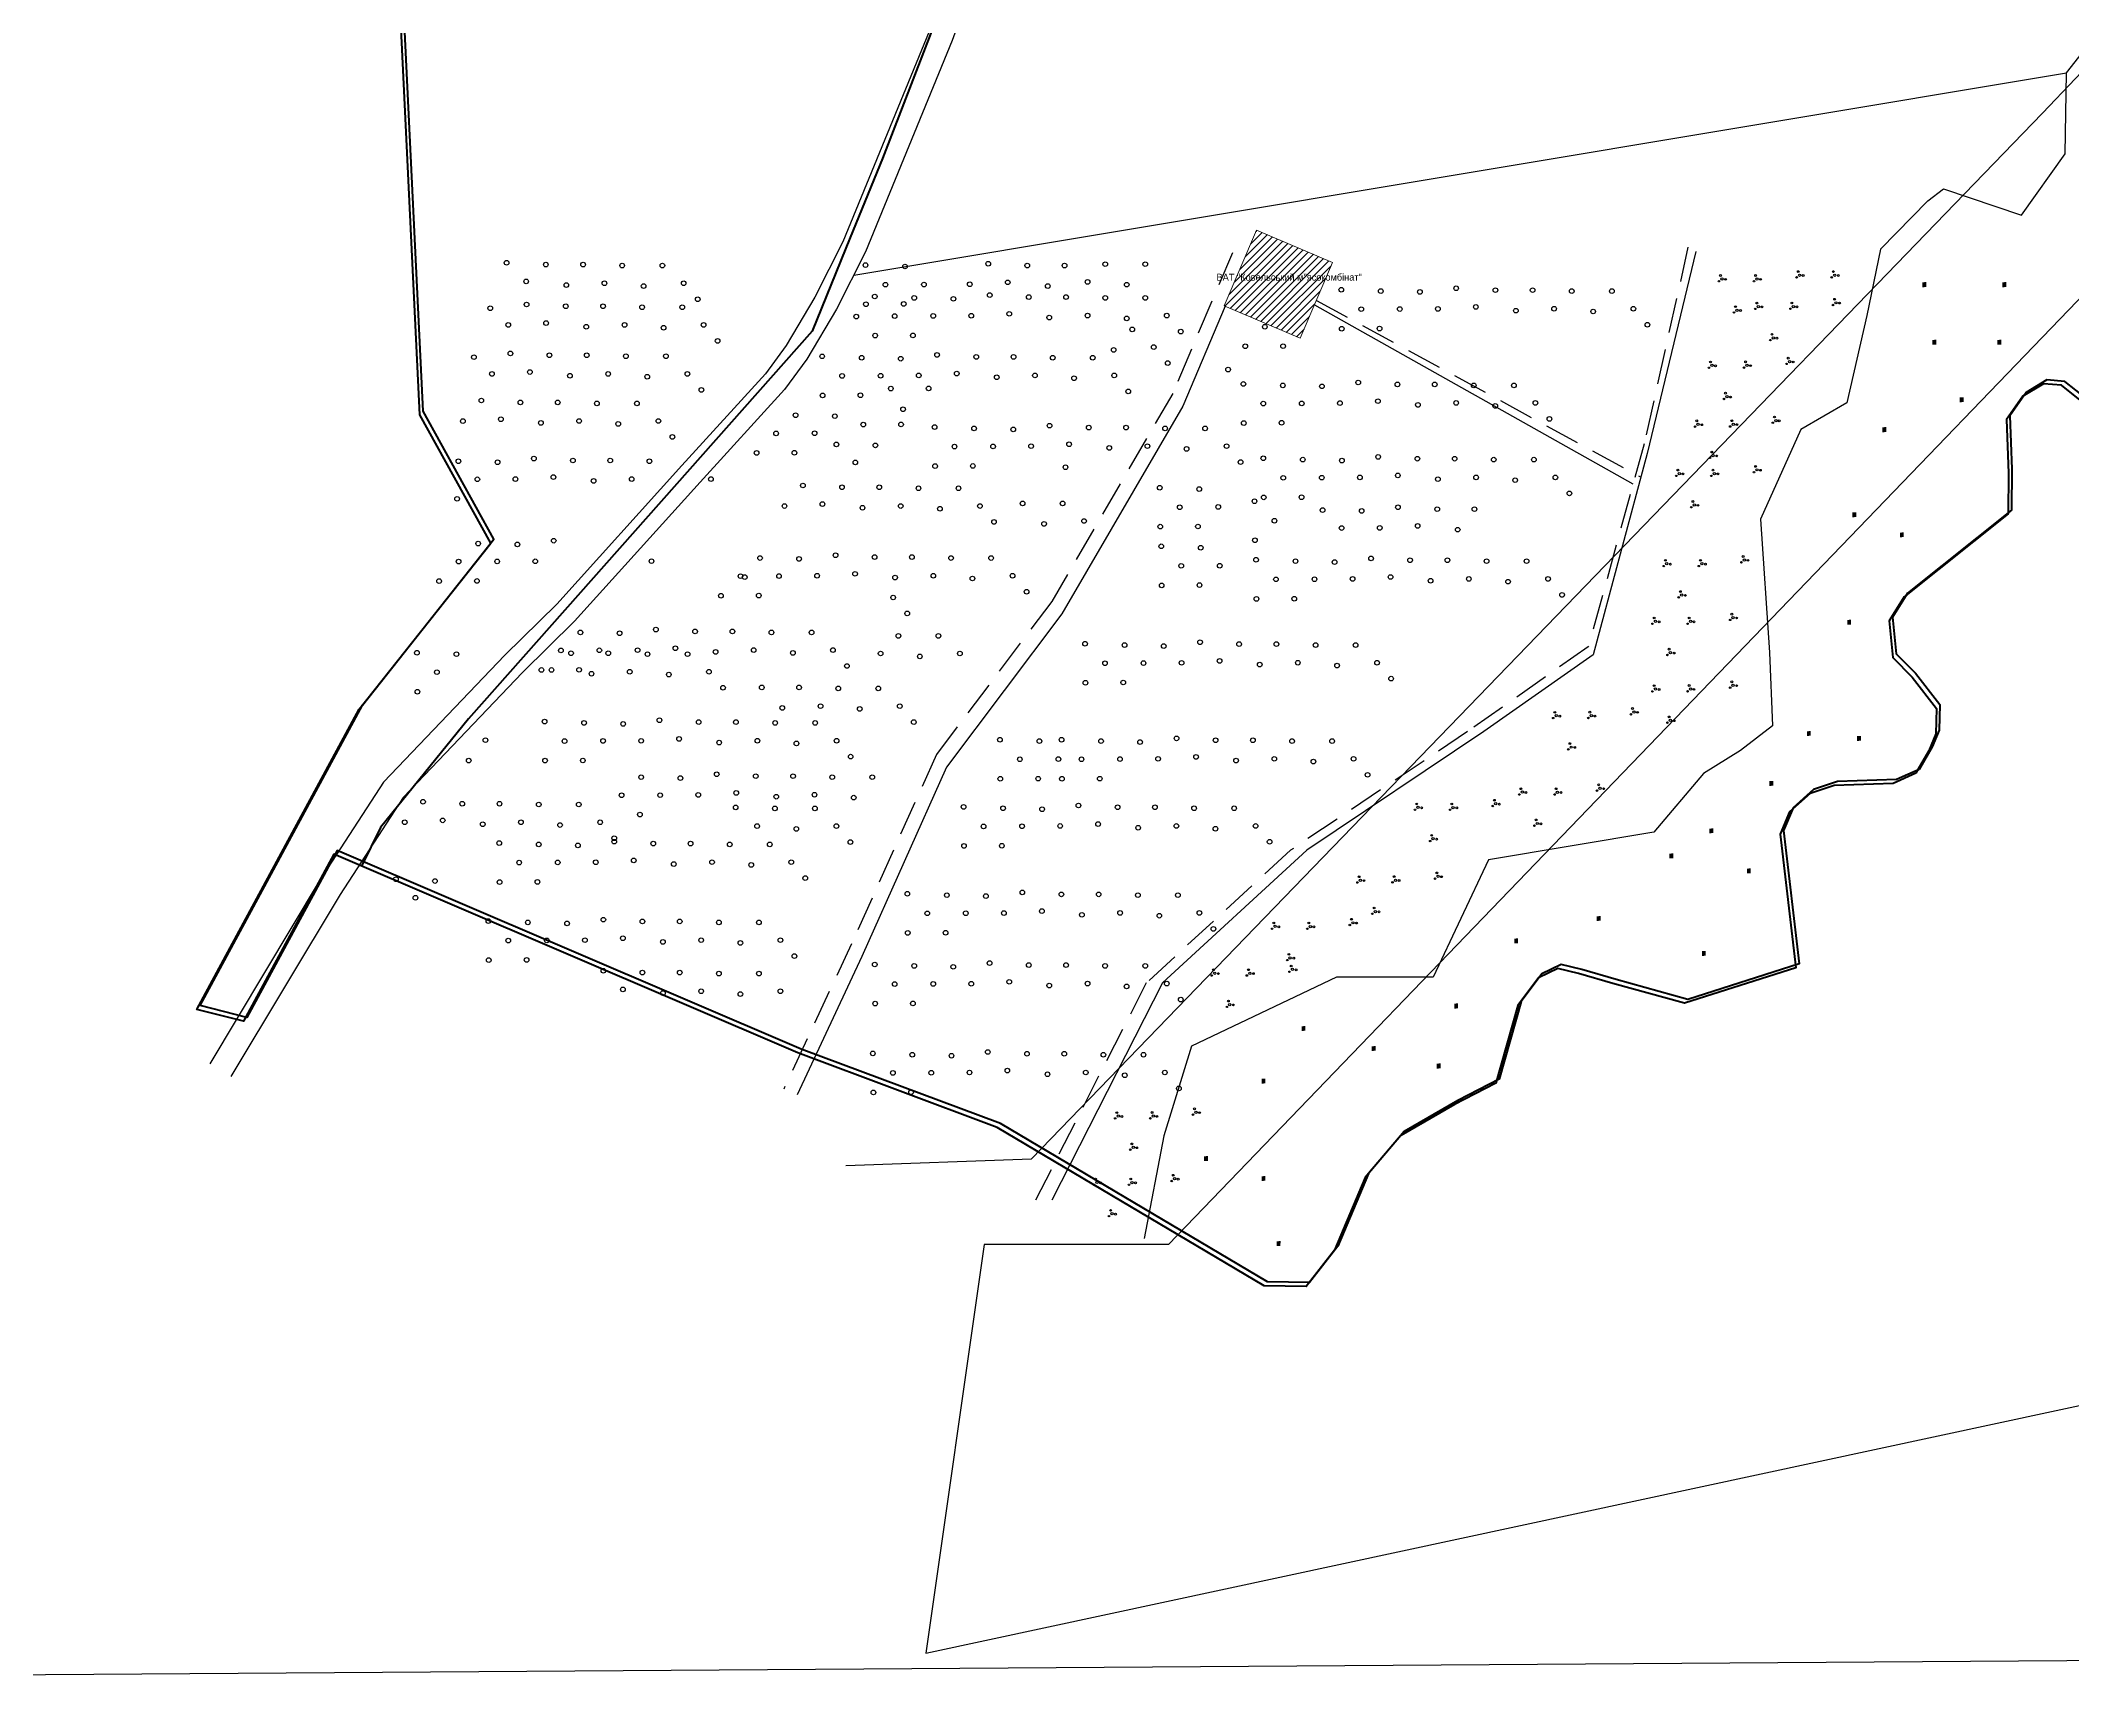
# Model space of a CAD drawing. Header units: millimetres. Extents: x 1378883 to 1389513, y 5662980 to 5673292.
# Drawn here: x 1381122 to 1382598, y 5663192 to 5664395 of the extents above; entities that cross this region are included whole.
import ezdxf
from ezdxf.enums import TextEntityAlignment as Align

# ---------------------------------------------------------------- set-up
doc = ezdxf.new("R2010")
doc.units = ezdxf.units.MM
doc.linetypes.add('DASHEDX2', pattern=[38.1, 25.4, -12.7])
doc.layers.add('_5Інше', color=252, linetype='Continuous', lineweight=25)
for name, color, linetype in [('Dobavka', 7, 'Continuous'), ('вулиці', 7, 'Continuous'), ('ВулНазва', 7, 'Continuous'), ('КартаСкан', 252, 'Continuous'), ('межа по генплану', 7, 'Continuous'), ('район', 6, 'Continuous')]:
    doc.layers.add(name, color=color, linetype=linetype)
picture_1 = doc.add_image_def('image1.tif', size_in_pixel=(29607, 29619))

# ---------------------------------------------------------------- blocks, each defined once
blk = doc.blocks.new('ТуріяПрибер')
at = {"layer": '_5Інше', "color": 160}
blk.add_lwpolyline([(46521.7, 24943), (46280, 23824), (46416, 23721), (46280, 23610), (46054, 23227), (46054, 22690), (45913, 22686), (45934, 22263), (45731, 22062), (44994, 21297), (44860, 21297), (44817.7, 21000), (45939.6, 21240.8), (46423, 23394)], dxfattribs=at)
blk = doc.blocks.new('ТуріяВодоох')
at = {"layer": '_5Інше', "color": 140}
blk.add_lwpolyline([(44778, 21356), (44913, 21361), (45648, 22121), (45744, 22222), (45830, 22654), (46055, 22874), (46058, 23098), (46020, 23098), (46080, 23883), (46004, 23899), (46170, 24618), (46310, 24573), (46331, 24654), (46450, 24620)], dxfattribs=at)
blk = doc.blocks.new('A$C4DFC34D4')
at = {"layer": 'Dobavka', "color": 7}
for centre, radius in [((0.5, 0.5), 0.539), ((1.7, 4.7), 0.647), ((2.7, 2.2), 0.842), ((5.3, 1.9), 0.647)]:
    blk.add_circle(centre, radius, dxfattribs=at)

msp = doc.modelspace()

# ---------------------------------------------------------------- hatches: boundary and pattern name
at = {"layer": 'вулиці', "lineweight": -2}
h = msp.add_hatch(dxfattribs=at)
h.set_pattern_fill('ANSI31', color=12, scale=30, style=0)
h.set_pattern_definition([(45, (2.4066, 2.8008), (-2.6516504294, 2.6516504294), [])])
h.paths.add_polyline_path([(1382005.5, 5664257.5), (1381982, 5664202.3), (1382037.2, 5664178.8), (1382060.7, 5664234)])
h.paths.add_polyline_path([(1381955, 5664219.7), (1382103.4, 5664219.7), (1382103.4, 5664227.2), (1381955, 5664227.2)], flags=9)

# ---------------------------------------------------------------- linework, layer by layer
at = {"layer": 'Dobavka', "color": 7}
for points in [[(1382459.2, 5664243.5), (1382493.6, 5664278.8), (1382504.9, 5664287.4), (1382561.5, 5664268.3), (1382593.3, 5664312.8), (1382594.4, 5664371.7), (1382691.7, 5664495.9)], [(1381712.6, 5664224.7), (1382594.4, 5664371.7)], [(1382324.8, 5664242), (1382289.5, 5664095.1), (1382250.3, 5663948.7), (1382170.7, 5663892.9), (1382042.1, 5663806.6), (1381937.1, 5663710.2), (1381856.6, 5663552.3)], [(1382459.2, 5664243.5), (1382449.2, 5664195.5), (1382434.5, 5664131.9), (1382401.2, 5664112.6), (1382371.9, 5664047.4), (1382378.5, 5663950.4), (1382380.5, 5663897.1), (1382357.2, 5663879.2), (1382330.5, 5663862.5), (1382294.4, 5663819.7), (1382174, 5663799.6), (1382133.8, 5663714.4), (1382063.6, 5663714.4), (1381958.2, 5663664.2), (1381938.1, 5663599), (1381923.8, 5663524.5)], [(1381982.6, 5664202.1), (1381952, 5664129.6), (1381863.9, 5663978.4), (1381780, 5663867), (1381718.4, 5663729.4), (1381671.5, 5663628.9)], [(1382047.6, 5664203.2), (1382279.1, 5664072.9)]]:
    msp.add_lwpolyline(points, dxfattribs=at)
at = {"layer": 'Dobavka', "color": 7, "linetype": 'DASHEDX2'}
for points in [[(1381987.9, 5664241), (1381944.6, 5664138.8), (1381856.6, 5663987.6), (1381772.7, 5663876.2), (1381711, 5663738.6), (1381661.7, 5663633)], [(1382319.1, 5664245), (1382287.3, 5664102), (1382246.6, 5663954.6), (1382158.9, 5663892.9), (1382030.2, 5663806.6), (1381925.3, 5663710.2), (1381844.8, 5663552.3)], [(1382049, 5664206.4), (1382284.1, 5664078.3)]]:
    msp.add_lwpolyline(points, dxfattribs=at)
at = {"layer": 'Dobavka', "color": 7, "lineweight": 80}
for points in [[(1382490.4, 5664216.1), (1382490.4, 5664219.3)], [(1382491.7, 5664216.2), (1382491.7, 5664219.5)], [(1382548.6, 5664216.1), (1382548.6, 5664219.3)], [(1382549.9, 5664216.2), (1382549.9, 5664219.5)], [(1382497.6, 5664174.2), (1382497.6, 5664177.5)], [(1382499, 5664174.4), (1382499, 5664177.7)], [(1382544.9, 5664174.2), (1382544.9, 5664177.5)], [(1382546.2, 5664174.4), (1382546.3, 5664177.7)], [(1382517.6, 5664132.4), (1382517.6, 5664135.7)], [(1382519, 5664132.6), (1382519, 5664135.9)], [(1382461.3, 5664110.6), (1382461.3, 5664113.9)], [(1382462.6, 5664110.8), (1382462.6, 5664114.1)], [(1382439.4, 5664048.8), (1382439.4, 5664052.1)], [(1382440.8, 5664049), (1382440.8, 5664052.3)], [(1382474, 5664034.3), (1382474, 5664037.5)], [(1382475.3, 5664034.5), (1382475.3, 5664037.7)], [(1382435.8, 5663970.7), (1382435.8, 5663973.9)], [(1382437.1, 5663970.8), (1382437.1, 5663974.1)], [(1382406.5, 5663889.9), (1382406.5, 5663893.1)], [(1382407.8, 5663890.1), (1382407.8, 5663893.3)], [(1382442.9, 5663886.2), (1382442.9, 5663889.5)], [(1382444.2, 5663886.4), (1382444.2, 5663889.7)], [(1382379.2, 5663853.5), (1382379.2, 5663856.8)], [(1382380.5, 5663853.7), (1382380.6, 5663857)], [(1382335.6, 5663819), (1382335.6, 5663822.2)], [(1382336.9, 5663819.2), (1382336.9, 5663822.4)], [(1382306.5, 5663800.8), (1382306.5, 5663804.1)], [(1382307.8, 5663801), (1382307.8, 5663804.2)], [(1382362.9, 5663789.9), (1382362.9, 5663793.1)], [(1382364.2, 5663790.1), (1382364.2, 5663793.3)], [(1382253.7, 5663755.4), (1382253.7, 5663758.6)], [(1382255.1, 5663755.5), (1382255.1, 5663758.8)], [(1382193.7, 5663739), (1382193.7, 5663742.3)], [(1382195, 5663739.2), (1382195, 5663742.4)], [(1382330.1, 5663729.9), (1382330.1, 5663733.2)], [(1382331.4, 5663730.1), (1382331.4, 5663733.3)], [(1382150.1, 5663691.7), (1382150.1, 5663695)], [(1382151.4, 5663691.9), (1382151.4, 5663695.2)], [(1382039.1, 5663675.4), (1382039.1, 5663678.6)], [(1382040.4, 5663675.6), (1382040.4, 5663678.8)], [(1382090, 5663660.8), (1382090, 5663664.1)], [(1382091.4, 5663661), (1382091.4, 5663664.3)], [(1382137.3, 5663648.1), (1382137.3, 5663651.4)], [(1382138.6, 5663648.3), (1382138.7, 5663651.6)], [(1382010, 5663637.2), (1382010, 5663640.5)], [(1382011.3, 5663637.4), (1382011.3, 5663640.6)], [(1381968.2, 5663580.8), (1381968.2, 5663584.1)], [(1381969.5, 5663581), (1381969.5, 5663584.3)], [(1382010, 5663566.3), (1382010, 5663569.6)], [(1382011.3, 5663566.5), (1382011.3, 5663569.8)], [(1382020.9, 5663519), (1382020.9, 5663522.3)], [(1382022.2, 5663519.2), (1382022.3, 5663522.5)]]:
    msp.add_lwpolyline(points, dxfattribs=at)
at = {"layer": 'Dobavka', "color": 7, "lineweight": 30}
for centre in [(1381460.3, 5664233.7), (1381488.8, 5664232.4), (1381515.9, 5664232.4), (1381544.3, 5664231.7), (1381573.5, 5664231.7), (1381721.2, 5664232), (1381749.9, 5664231), (1381810.4, 5664233), (1381838.8, 5664231.7), (1381865.9, 5664231.7), (1381895.5, 5664232.7), (1381924.6, 5664232.7), (1381474.5, 5664220.2), (1381503.7, 5664217.5), (1381531.4, 5664218.8), (1381559.9, 5664216.8), (1381589, 5664218.8), (1381599.2, 5664207.2), (1381727.9, 5664209.2), (1381735.7, 5664217.8), (1381756.6, 5664208.2), (1381763.7, 5664217.9), (1381785.1, 5664207.5), (1381797, 5664218.1), (1381811.5, 5664210.2), (1381824.6, 5664219.5), (1381839.9, 5664208.8), (1381853.7, 5664216.8), (1381867, 5664208.8), (1381882.6, 5664219.8), (1381895.5, 5664208.2), (1381911.1, 5664217.8), (1381924.6, 5664208.2), (1382067.1, 5664214.1), (1382095.8, 5664213.1), (1382124.2, 5664212.5), (1382150.6, 5664215.2), (1382179.1, 5664213.8), (1382206.2, 5664213.8), (1382234.6, 5664213.1), (1382263.8, 5664213.1), (1381448.4, 5664200.7), (1381474.8, 5664203.4), (1381503.3, 5664202.1), (1381530.4, 5664202.1), (1381558.8, 5664201.4), (1381588, 5664201.4), (1381714.5, 5664194.6), (1381721.5, 5664203.6), (1381742.4, 5664195), (1381749, 5664203.8), (1381770.4, 5664195.1), (1381798.1, 5664195.2), (1381825.7, 5664196.6), (1381854.8, 5664193.9), (1381882.6, 5664195.3), (1381911.1, 5664193.3), (1381940.2, 5664195.3), (1382081.6, 5664200), (1382109.6, 5664200.1), (1382137.3, 5664200.2), (1382164.9, 5664201.6), (1382194, 5664198.9), (1382221.8, 5664200.3), (1382250.2, 5664198.3), (1382279.4, 5664200.3), (1381461.5, 5664188.5), (1381489, 5664189.9), (1381518.2, 5664187.2), (1381546, 5664188.5), (1381574.4, 5664186.5), (1381603.5, 5664188.5), (1381728.2, 5664180.8), (1381755.7, 5664180.9), (1381915.1, 5664185.3), (1381950.4, 5664183.7), (1382011.5, 5664187.2), (1382067.4, 5664185.8), (1382094.9, 5664185.9), (1382289.6, 5664188.7), (1381436.5, 5664165.1), (1381463, 5664167.8), (1381491.4, 5664166.5), (1381518.5, 5664166.5), (1381547, 5664165.8), (1381576.1, 5664165.8), (1381613.7, 5664176.9), (1381689.7, 5664165.7), (1381718.4, 5664164.7), (1381746.8, 5664164), (1381773.2, 5664166.7), (1381801.7, 5664165.3), (1381828.8, 5664165.3), (1381857.3, 5664164.7), (1381886.4, 5664164.7), (1381901.6, 5664170.4), (1381930.7, 5664172.4), (1381997.3, 5664173), (1382024.8, 5664173.1), (1381449.6, 5664152.9), (1381477.2, 5664154.3), (1381506.3, 5664151.6), (1381534.1, 5664152.9), (1381562.5, 5664150.9), (1381591.7, 5664152.9), (1381704.2, 5664151.5), (1381732.2, 5664151.6), (1381759.9, 5664151.8), (1381787.5, 5664153.2), (1381816.6, 5664150.5), (1381844.4, 5664151.8), (1381872.8, 5664149.8), (1381902, 5664151.8), (1381940.9, 5664160.8), (1381984.8, 5664156.1), (1381441.9, 5664133.6), (1381601.9, 5664141.3), (1381690, 5664137.3), (1381717.5, 5664137.4), (1381739.6, 5664142.3), (1381767.1, 5664142.4), (1381912.2, 5664140.2), (1381995.9, 5664145.6), (1382024.6, 5664144.6), (1382053, 5664143.9), (1382079.4, 5664146.7), (1382093.7, 5664133.1), (1382107.9, 5664145.3), (1382135, 5664145.3), (1382163.4, 5664144.6), (1382192.6, 5664144.6), (1381428.5, 5664118.6), (1381456.1, 5664120), (1381470.3, 5664132.2), (1381497.4, 5664132.2), (1381513, 5664118.7), (1381525.9, 5664131.5), (1381555, 5664131.5), (1381570.6, 5664118.7), (1381670.4, 5664122.9), (1381698.9, 5664122.2), (1381748.5, 5664127.2), (1382010.4, 5664131.4), (1382038.3, 5664131.5), (1382066.1, 5664131.7), (1382122.8, 5664130.4), (1382150.6, 5664131.8), (1382179, 5664129.7), (1382208.2, 5664131.8), (1382218.4, 5664120.2), (1381485.2, 5664117.3), (1381541.4, 5664116.6), (1381580.8, 5664107.1), (1381656.2, 5664109.7), (1381684.2, 5664109.8), (1381719.6, 5664116.1), (1381747, 5664116.2), (1381771.4, 5664114.3), (1381800.1, 5664113.3), (1381828.6, 5664112.6), (1381855, 5664115.3), (1381883.5, 5664113.9), (1381910.6, 5664113.9), (1381939, 5664113.3), (1381968.1, 5664113.3), (1381996.2, 5664117.2), (1382023.7, 5664117.4), (1381425.2, 5664089.4), (1381453.7, 5664088.7), (1381480.1, 5664091.4), (1381508.5, 5664090), (1381535.6, 5664090), (1381564.1, 5664089.4), (1381642, 5664095.5), (1381669.5, 5664095.6), (1381700, 5664101.7), (1381713.8, 5664088.6), (1381728.4, 5664101), (1381785.9, 5664100.1), (1381813.9, 5664100.2), (1381841.6, 5664100.4), (1381869.2, 5664101.8), (1381898.4, 5664099.1), (1381926.1, 5664100.4), (1381954.6, 5664098.4), (1381983.7, 5664100.4), (1381993.9, 5664088.8), (1382010.4, 5664091.6), (1382039.1, 5664090.6), (1382067.5, 5664089.9), (1382093.9, 5664092.6), (1382122.4, 5664091.3), (1382149.5, 5664091.3), (1382177.9, 5664090.6), (1382207.1, 5664090.6), (1381439, 5664076.3), (1381466.7, 5664076.5), (1381494.3, 5664077.9), (1381523.5, 5664075.1), (1381551.2, 5664076.5), (1381608.8, 5664076.5), (1381771.8, 5664085.9), (1381799.2, 5664086), (1381866.6, 5664085.1), (1382024.9, 5664077.4), (1382052.9, 5664077.5), (1382080.6, 5664077.7), (1382108.2, 5664079.1), (1382137.3, 5664076.4), (1382165.1, 5664077.7), (1382193.5, 5664075.7), (1382222.7, 5664077.7), (1381424.3, 5664062.1), (1381675.7, 5664071.8), (1381704.1, 5664070.5), (1381731.2, 5664070.5), (1381759.7, 5664069.8), (1381788.8, 5664069.8), (1381935.1, 5664070.2), (1381963.8, 5664069.2), (1382004, 5664060.4), (1382010.7, 5664063.2), (1382038.2, 5664063.3), (1382232.9, 5664066.1), (1381662.3, 5664056.9), (1381689.9, 5664058.3), (1381719, 5664055.6), (1381746.8, 5664056.9), (1381775.3, 5664054.9), (1381804.4, 5664056.9), (1381814.6, 5664045.3), (1381835.4, 5664058.8), (1381864.5, 5664058.8), (1381880.1, 5664046), (1381949.6, 5664056), (1381977.6, 5664056.2), (1382018.5, 5664046.2), (1382053.5, 5664053.9), (1382081.9, 5664053.3), (1382108.3, 5664056), (1382136.8, 5664054.6), (1382163.9, 5664054.6), (1381439.6, 5664029.6), (1381494.5, 5664031.7), (1381851, 5664043.9), (1381935.5, 5664041.9), (1381962.9, 5664042), (1382004.3, 5664032), (1382067.3, 5664040.9), (1382095, 5664041), (1382122.6, 5664042.4), (1382151.7, 5664039.7), (1381425.4, 5664016.5), (1381453.4, 5664016.6), (1381468.1, 5664029), (1381481.1, 5664016.7), (1381565.6, 5664016.8), (1381644.5, 5664019.1), (1381672.9, 5664018.4), (1381699.4, 5664021.1), (1381727.8, 5664019.8), (1381754.9, 5664019.8), (1381783.4, 5664019.1), (1381812.5, 5664019.1), (1381936.2, 5664027.6), (1381964.9, 5664026.6), (1382005.1, 5664017.8), (1382033.8, 5664016.8), (1382062.2, 5664016.1), (1382088.7, 5664018.8), (1382117.1, 5664017.5), (1382144.2, 5664017.5), (1382172.7, 5664016.8), (1382201.8, 5664016.8), (1381411.2, 5664002.3), (1381438.7, 5664002.4), (1381630.3, 5664005.9), (1381633.4, 5664005.2), (1381658.3, 5664006), (1381686, 5664006.2), (1381713.6, 5664007.6), (1381742.7, 5664004.9), (1381770.5, 5664006.2), (1381798.9, 5664004.2), (1381828.1, 5664006.2), (1381950.7, 5664013.4), (1381978.7, 5664013.5), (1382019.6, 5664003.6), (1382047.6, 5664003.7), (1382075.3, 5664003.9), (1382102.9, 5664005.3), (1382132, 5664002.6), (1382159.8, 5664003.9), (1382188.3, 5664001.9), (1382217.4, 5664003.9), (1381616.1, 5663991.7), (1381643.6, 5663991.8), (1381741.3, 5663990.4), (1381838.3, 5663994.6), (1381936.5, 5663999.2), (1381964, 5663999.4), (1382005.4, 5663989.4), (1382032.9, 5663989.5), (1382227.6, 5663992.3), (1381751.5, 5663978.8), (1381513.9, 5663965), (1381542.4, 5663964.4), (1381568.8, 5663967.1), (1381597.3, 5663965.7), (1381624.4, 5663965.7), (1381652.8, 5663965), (1381682, 5663965), (1381745.1, 5663962.5), (1381774.2, 5663962.5), (1381880.8, 5663956.8), (1381909.5, 5663955.8), (1381964.4, 5663957.9), (1381992.8, 5663956.5), (1382019.9, 5663956.5), (1382048.4, 5663955.8), (1382077.5, 5663955.8), (1381395.1, 5663950.2), (1381423.8, 5663949.2), (1381499.8, 5663951.9), (1381507.1, 5663949.9), (1381527.7, 5663952), (1381534.2, 5663949.9), (1381555.5, 5663952.1), (1381562.7, 5663949.2), (1381583, 5663953.5), (1381591.8, 5663949.2), (1381612.2, 5663950.8), (1381639.9, 5663952.2), (1381668.4, 5663950.1), (1381697.5, 5663952.2), (1381732.2, 5663949.7), (1381760.7, 5663947.6), (1381789.8, 5663949.7), (1381895.3, 5663942.6), (1381923.3, 5663942.7), (1381938, 5663955.1), (1381951, 5663942.9), (1381978.6, 5663944.3), (1382007.8, 5663941.6), (1382035.5, 5663943), (1382093.1, 5663943), (1381409.6, 5663936.1), (1381485.6, 5663937.7), (1381492.9, 5663937.7), (1381513, 5663937.8), (1381522, 5663935), (1381549.8, 5663936.4), (1381578.2, 5663934.4), (1381607.4, 5663936.4), (1381707.7, 5663940.6), (1381881.1, 5663928.4), (1381908.6, 5663928.6), (1382064, 5663940.9), (1382103.3, 5663931.4), (1381395.4, 5663921.9), (1381617.6, 5663924.8), (1381645.8, 5663925), (1381672.9, 5663925), (1381701.4, 5663924.3), (1381730.5, 5663924.3), (1381487.9, 5663900.2), (1381516.6, 5663899.2), (1381545, 5663898.5), (1381571.4, 5663901.2), (1381599.9, 5663899.8), (1381627, 5663899.8), (1381655.5, 5663899.2), (1381660.7, 5663910.1), (1381684.6, 5663899.2), (1381688.5, 5663911.4), (1381717, 5663909.4), (1381746.1, 5663911.4), (1381756.3, 5663899.8), (1381444.9, 5663886.7), (1381502.4, 5663886), (1381530.4, 5663886.1), (1381558.1, 5663886.2), (1381585.7, 5663887.6), (1381614.8, 5663884.9), (1381642.6, 5663886.3), (1381671, 5663884.3), (1381700.2, 5663886.3), (1381818.9, 5663887), (1381847.6, 5663886), (1381863.7, 5663887), (1381892.4, 5663886), (1381920.8, 5663885.3), (1381947.3, 5663888), (1381975.7, 5663886.6), (1382002.8, 5663886.6), (1382031.3, 5663886), (1382060.4, 5663886), (1381432.7, 5663871.8), (1381488.2, 5663871.8), (1381515.7, 5663871.9), (1381710.4, 5663874.7), (1381833.4, 5663872.8), (1381861.4, 5663872.9), (1381878.2, 5663872.8), (1381906.2, 5663872.9), (1381933.9, 5663873.1), (1381961.5, 5663874.5), (1381990.6, 5663871.8), (1382018.4, 5663873.1), (1382046.8, 5663871.1), (1382076, 5663873.1), (1381558.1, 5663859.8), (1381586.6, 5663859.1), (1381613, 5663861.9), (1381641.4, 5663860.5), (1381668.5, 5663860.5), (1381697, 5663859.8), (1381726.1, 5663859.8), (1381819.2, 5663858.6), (1381846.7, 5663858.7), (1381864, 5663858.6), (1381891.5, 5663858.7), (1382086.2, 5663861.5), (1381399.5, 5663841.9), (1381428, 5663840.5), (1381455.1, 5663840.5), (1381483.6, 5663839.9), (1381512.7, 5663839.9), (1381543.9, 5663846.6), (1381571.9, 5663846.7), (1381599.6, 5663846.9), (1381626.8, 5663837.8), (1381627.2, 5663848.3), (1381656.3, 5663845.6), (1381684.1, 5663847), (1381712.6, 5663844.9), (1381792.5, 5663838.2), (1381876, 5663839.2), (1381904.5, 5663837.9), (1381931.6, 5663837.9), (1381386.2, 5663827), (1381413.8, 5663828.4), (1381442.9, 5663825.6), (1381470.7, 5663827), (1381499.1, 5663825), (1381528.3, 5663827), (1381557.2, 5663832.6), (1381642.4, 5663824.2), (1381655.3, 5663837.1), (1381684.4, 5663837.1), (1381700, 5663824.2), (1381807, 5663824), (1381821.2, 5663837.2), (1381835, 5663824.1), (1381849.6, 5663836.5), (1381862.7, 5663824.3), (1381890.3, 5663825.7), (1381919.4, 5663823), (1381947.2, 5663824.3), (1381960.1, 5663837.2), (1381989.2, 5663837.2), (1382004.8, 5663824.3), (1381454.9, 5663811.9), (1381483.6, 5663810.9), (1381512.1, 5663810.2), (1381538.5, 5663815.4), (1381538.5, 5663812.9), (1381566.9, 5663811.5), (1381594, 5663811.5), (1381622.5, 5663810.9), (1381651.6, 5663810.9), (1381670.9, 5663822.2), (1381710.2, 5663812.6), (1381792.8, 5663809.8), (1381820.3, 5663809.9), (1381975.6, 5663822.3), (1382015, 5663812.8), (1381469.4, 5663797.7), (1381497.4, 5663797.8), (1381525.1, 5663797.9), (1381552.7, 5663799.3), (1381581.8, 5663796.6), (1381609.6, 5663798), (1381638.1, 5663796), (1381667.2, 5663798), (1381379.8, 5663785.6), (1381408.2, 5663784.3), (1381455.2, 5663783.5), (1381482.7, 5663783.6), (1381677.4, 5663786.4), (1381394, 5663772.1), (1381751.6, 5663775), (1381780.3, 5663774), (1381808.7, 5663773.3), (1381835.2, 5663776), (1381863.6, 5663774.6), (1381890.7, 5663774.6), (1381919.2, 5663774), (1381948.3, 5663774), (1381447, 5663755.2), (1381475.7, 5663754.2), (1381504.2, 5663753.5), (1381530.6, 5663756.2), (1381559, 5663754.9), (1381586.1, 5663754.9), (1381614.6, 5663754.2), (1381643.7, 5663754.2), (1381766.1, 5663760.8), (1381794.1, 5663760.9), (1381821.8, 5663761), (1381849.4, 5663762.4), (1381878.5, 5663759.7), (1381906.3, 5663761.1), (1381934.8, 5663759.1), (1381963.9, 5663761.1), (1381974.1, 5663749.5), (1381461.5, 5663741), (1381489.5, 5663741.1), (1381517.2, 5663741.3), (1381544.8, 5663742.7), (1381573.9, 5663740), (1381601.7, 5663741.3), (1381630.2, 5663739.3), (1381659.3, 5663741.3), (1381751.9, 5663746.6), (1381779.4, 5663746.7), (1381447.3, 5663726.8), (1381474.8, 5663726.9), (1381669.5, 5663729.7), (1381727.9, 5663723.6), (1381756.6, 5663722.6), (1381785, 5663721.9), (1381811.4, 5663724.6), (1381839.9, 5663723.2), (1381867, 5663723.2), (1381895.4, 5663722.6), (1381924.6, 5663722.6), (1381530.6, 5663719.1), (1381544.8, 5663705.5), (1381559, 5663717.7), (1381586.1, 5663717.7), (1381614.6, 5663717), (1381643.7, 5663717), (1381742.4, 5663709.4), (1381770.4, 5663709.5), (1381798.1, 5663709.6), (1381825.7, 5663711), (1381854.8, 5663708.3), (1381882.6, 5663709.7), (1381911, 5663707.7), (1381940.2, 5663709.7), (1381573.9, 5663702.8), (1381601.7, 5663704.2), (1381630.2, 5663702.1), (1381659.3, 5663704.2), (1381728.2, 5663695.2), (1381755.7, 5663695.3), (1381950.4, 5663698.1), (1381726.5, 5663659), (1381755.2, 5663658), (1381783.7, 5663657.3), (1381810.1, 5663660), (1381824.3, 5663646.5), (1381838.6, 5663658.7), (1381865.7, 5663658.7), (1381894.1, 5663658), (1381923.3, 5663658), (1381741.1, 5663644.8), (1381769, 5663644.9), (1381796.8, 5663645.1), (1381853.5, 5663643.8), (1381881.3, 5663645.1), (1381909.7, 5663643.1), (1381938.8, 5663645.1), (1381949, 5663633.5), (1381726.9, 5663630.6), (1381754.3, 5663630.7)]:
    msp.add_circle(centre, 1.69, dxfattribs=at)
at = {"layer": 'Dobavka', "color": 7}
for centre, radius in [((1382368.3, 5664224.5), 0.647), ((1382398.1, 5664223.1), 0.539), ((1382399.3, 5664227.3), 0.647), ((1382400.3, 5664224.7), 0.842), ((1382402.9, 5664224.5), 0.647), ((1382423.6, 5664223.1), 0.539), ((1382424.8, 5664227.3), 0.647), ((1382425.8, 5664224.7), 0.842), ((1382428.4, 5664224.5), 0.647), ((1382367.1, 5664220.3), 0.539), ((1382369.3, 5664221.9), 0.842), ((1382371.9, 5664221.7), 0.647), ((1382352.6, 5664197.6), 0.539), ((1382353.7, 5664201.8), 0.647), ((1382354.7, 5664199.2), 0.842), ((1382357.3, 5664199), 0.647), ((1382393.6, 5664200.3), 0.539), ((1382394.7, 5664204.5), 0.647), ((1382395.7, 5664201.9), 0.842), ((1382398.3, 5664201.7), 0.647), ((1382424.5, 5664203), 0.539), ((1382425.7, 5664207.2), 0.647), ((1382426.7, 5664204.6), 0.842), ((1382429.3, 5664204.4), 0.647), ((1382380.2, 5664181.7), 0.647), ((1382381.1, 5664179.1), 0.842), ((1382383.7, 5664178.9), 0.647), ((1382379, 5664177.5), 0.539), ((1382392, 5664164.4), 0.647), ((1382359.8, 5664157.5), 0.539), ((1382361, 5664161.7), 0.647), ((1382362, 5664159.1), 0.842), ((1382364.6, 5664158.9), 0.647), ((1382390.8, 5664160.2), 0.539), ((1382393, 5664161.8), 0.842), ((1382395.6, 5664161.6), 0.647), ((1382345.3, 5664134.7), 0.539), ((1382346.4, 5664138.9), 0.647), ((1382347.4, 5664136.3), 0.842), ((1382350, 5664136.1), 0.647), ((1382382, 5664121.6), 0.647), ((1382383, 5664119), 0.842), ((1382349.8, 5664114.7), 0.539), ((1382351, 5664118.9), 0.647), ((1382352, 5664116.3), 0.842), ((1382354.6, 5664116.1), 0.647), ((1382380.8, 5664117.4), 0.539), ((1382385.5, 5664118.8), 0.647), ((1382335.2, 5664091.9), 0.539), ((1382336.4, 5664096.1), 0.647), ((1382337.4, 5664093.5), 0.842), ((1382340, 5664093.3), 0.647), ((1382336.1, 5664078.8), 0.539), ((1382337.3, 5664083), 0.647), ((1382338.3, 5664080.4), 0.842), ((1382340.9, 5664080.2), 0.647), ((1382367.1, 5664081.5), 0.539), ((1382368.3, 5664085.7), 0.647), ((1382369.3, 5664083.2), 0.842), ((1382371.8, 5664082.9), 0.647), ((1382322.7, 5664060.2), 0.647), ((1382321.5, 5664056), 0.539), ((1382323.7, 5664057.7), 0.842), ((1382326.3, 5664057.4), 0.647), ((1382328.2, 5664017.4), 0.647), ((1382358, 5664016), 0.539), ((1382359.2, 5664020.2), 0.647), ((1382360.1, 5664017.6), 0.842), ((1382362.7, 5664017.4), 0.647), ((1382327, 5664013.2), 0.539), ((1382329.2, 5664014.9), 0.842), ((1382331.8, 5664014.6), 0.647), ((1382312.4, 5663990.5), 0.539), ((1382313.6, 5663994.7), 0.647), ((1382314.6, 5663992.1), 0.842), ((1382317.2, 5663991.9), 0.647), ((1382320, 5663975.5), 0.647), ((1382321, 5663973), 0.842), ((1382323.5, 5663972.7), 0.647), ((1382349.8, 5663974.1), 0.539), ((1382351, 5663978.3), 0.647), ((1382351.9, 5663975.7), 0.842), ((1382354.5, 5663975.5), 0.647), ((1382318.8, 5663971.3), 0.539), ((1382304.2, 5663948.6), 0.539), ((1382305.4, 5663952.8), 0.647), ((1382306.4, 5663950.2), 0.842), ((1382309, 5663950), 0.647), ((1382351, 5663929.1), 0.647), ((1382318.8, 5663922.2), 0.539), ((1382320, 5663926.4), 0.647), ((1382321, 5663923.8), 0.842), ((1382323.5, 5663923.6), 0.647), ((1382349.8, 5663924.9), 0.539), ((1382351.9, 5663926.5), 0.842), ((1382354.5, 5663926.3), 0.647), ((1382246.7, 5663902.8), 0.539), ((1382247.8, 5663907), 0.647), ((1382248.8, 5663904.4), 0.842), ((1382251.4, 5663904.2), 0.647), ((1382277.6, 5663905.5), 0.539), ((1382278.8, 5663909.7), 0.647), ((1382279.8, 5663907.1), 0.842), ((1382282.4, 5663906.9), 0.647), ((1382304.2, 5663899.4), 0.539), ((1382305.4, 5663903.6), 0.647), ((1382306.4, 5663901), 0.842), ((1382309, 5663900.8), 0.647), ((1382233.3, 5663884.2), 0.647), ((1382232.1, 5663880), 0.539), ((1382234.2, 5663881.6), 0.842), ((1382236.8, 5663881.4), 0.647), ((1382254.2, 5663854.2), 0.647), ((1382147.4, 5663840.3), 0.647), ((1382177.2, 5663838.8), 0.539), ((1382178.4, 5663843), 0.647), ((1382179.4, 5663840.5), 0.842), ((1382182, 5663840.2), 0.647), ((1382222.1, 5663847.2), 0.539), ((1382223.2, 5663851.4), 0.647), ((1382224.2, 5663848.8), 0.842), ((1382226.8, 5663848.6), 0.647), ((1382253, 5663850), 0.539), ((1382255.2, 5663851.6), 0.842), ((1382257.8, 5663851.4), 0.647), ((1382146.2, 5663836.1), 0.539), ((1382148.4, 5663837.7), 0.842), ((1382151, 5663837.5), 0.647), ((1382207.5, 5663824.5), 0.539), ((1382208.7, 5663828.7), 0.647), ((1382209.6, 5663826.1), 0.842), ((1382212.2, 5663825.9), 0.647), ((1382131.7, 5663813.3), 0.539), ((1382132.8, 5663817.5), 0.647), ((1382133.8, 5663815), 0.842), ((1382136.4, 5663814.7), 0.647), ((1382104.3, 5663783.3), 0.539), ((1382105.5, 5663787.5), 0.647), ((1382106.5, 5663784.9), 0.842), ((1382109.1, 5663784.7), 0.647), ((1382135.3, 5663786), 0.539), ((1382136.5, 5663790.2), 0.647), ((1382137.5, 5663787.6), 0.842), ((1382140, 5663787.4), 0.647), ((1382043.5, 5663753.8), 0.647), ((1382044.5, 5663751.2), 0.842), ((1382047.1, 5663751), 0.647), ((1382073.3, 5663752.3), 0.539), ((1382074.5, 5663756.5), 0.647), ((1382075.5, 5663753.9), 0.842), ((1382078.1, 5663753.7), 0.647), ((1382089.7, 5663760.5), 0.539), ((1382090.9, 5663764.7), 0.647), ((1382091.9, 5663762.1), 0.842), ((1382094.5, 5663761.9), 0.647), ((1382042.4, 5663749.6), 0.539), ((1382027.8, 5663726.8), 0.539), ((1382029, 5663731), 0.647), ((1382029.9, 5663728.4), 0.842), ((1382030.6, 5663722.5), 0.647), ((1382032.5, 5663728.2), 0.647), ((1381998.4, 5663715.6), 0.539), ((1381999.6, 5663719.8), 0.647), ((1382000.6, 5663717.2), 0.842), ((1382003.2, 5663717), 0.647), ((1382029.4, 5663718.3), 0.539), ((1382031.6, 5663720), 0.842), ((1382034.2, 5663719.7), 0.647), ((1381983.9, 5663692.8), 0.539), ((1381985, 5663697), 0.647), ((1381986, 5663694.5), 0.842), ((1381988.6, 5663694.2), 0.647), ((1381960.4, 5663618.7), 0.647), ((1381928.3, 5663611.8), 0.539), ((1381929.5, 5663616), 0.647), ((1381930.4, 5663613.4), 0.842), ((1381933, 5663613.2), 0.647), ((1381959.3, 5663614.5), 0.539), ((1381961.4, 5663616.1), 0.842), ((1381964, 5663615.9), 0.647), ((1381913.7, 5663589), 0.539), ((1381914.9, 5663593.2), 0.647), ((1381915.8, 5663590.6), 0.842), ((1381918.4, 5663590.4), 0.647), ((1381912.8, 5663563.5), 0.539), ((1381914, 5663567.7), 0.647), ((1381914.9, 5663565.1), 0.842), ((1381917.5, 5663564.9), 0.647), ((1381943.8, 5663566.2), 0.539), ((1381944.9, 5663570.4), 0.647), ((1381945.9, 5663567.9), 0.842), ((1381948.5, 5663567.6), 0.647), ((1381899.4, 5663544.9), 0.647), ((1381898.2, 5663540.7), 0.539), ((1381900.4, 5663542.4), 0.842), ((1381902.9, 5663542.1), 0.647)]:
    msp.add_circle(centre, radius, dxfattribs=at)
at = {"layer": 'вулиці', "color": 7}
for points in [[(1382393.8, 5666031.8), (1382352.3, 5665919.8), (1382271.3, 5665702.8), (1382210.4, 5665548.7), (1382167.5, 5665437), (1382093.5, 5665248.5), (1382016.9, 5665040.5), (1381947.9, 5664860.4), (1381892.4, 5664724.9), (1381823.4, 5664556.8), (1381767.5, 5664401.8), (1381704.7, 5664249), (1381684.4, 5664208.6), (1381663.6, 5664173.7), (1381648.4, 5664152.9), (1381587.7, 5664086.4), (1381496.7, 5663985.6), (1381459.1, 5663948.4), (1381370.8, 5663856.2), (1381324, 5663784.1), (1381244.5, 5663651.5)], [(1382412.2, 5666029.5), (1382369.1, 5665913.5), (1382288.1, 5665696.4), (1382227.2, 5665542.2), (1382184.3, 5665430.5), (1382110.3, 5665242.1), (1382033.8, 5665034.2), (1381964.7, 5664853.7), (1381909, 5664718.1), (1381840.2, 5664550.4), (1381784.3, 5664395.3), (1381721.1, 5664241.6), (1381700.2, 5664199.9), (1381678.6, 5664163.7), (1381662.3, 5664141.5), (1381601, 5664074.3), (1381509.7, 5663973.2), (1381471.9, 5663935.8), (1381385, 5663844.9), (1381339.3, 5663774.6), (1381259.9, 5663642.3)]]:
    msp.add_lwpolyline(points, dxfattribs=at)
at = {"layer": 'ВулНазва', "color": 7, "lineweight": 9}
msp.add_lwpolyline([(1381982, 5664202.3), (1382005.5, 5664257.5), (1382060.7, 5664234), (1382037.2, 5664178.8), (1381982, 5664202.3)], close=True, dxfattribs=at)
at = {"layer": 'межа по генплану', "color": 5, "lineweight": 70}
msp.add_lwpolyline([(1382606.7, 5664132), (1382590.6, 5664144.7), (1382577.6, 5664145.8), (1382562.5, 5664136.7), (1382550.6, 5664119.7), (1382552.1, 5664080.8), (1382552, 5664051.1), (1382476.2, 5663990.8), (1382465.3, 5663973.4), (1382468, 5663946.7), (1382482.2, 5663932.5), (1382499.9, 5663909.7), (1382499.4, 5663891.2), (1382494.2, 5663879), (1382484.8, 5663862.6), (1382468.3, 5663855.2), (1382425.3, 5663853.8), (1382408, 5663848), (1382393, 5663834.7), (1382386.2, 5663818.3), (1382397.5, 5663721.3), (1382316.7, 5663695.4), (1382264.4, 5663709.9), (1382239.5, 5663717.1), (1382224.5, 5663720.7), (1382210.5, 5663714), (1382195.5, 5663693.8), (1382179.4, 5663637.4), (1382149.4, 5663621.9), (1382110.4, 5663599.3), (1382084.5, 5663568.8), (1382062.2, 5663516), (1382041.5, 5663489.6), (1382011, 5663490.1), (1381816.9, 5663605.2), (1381672.1, 5663659.3), (1381334.6, 5663803.7), (1381269, 5663682.4), (1381235, 5663690.9), (1381353, 5663909.3), (1381448.7, 5664030), (1381397.3, 5664123.1), (1381380.8, 5664464.1)], dxfattribs=at)
msp.add_lwpolyline([(1382606.7, 5664132), (1382590.6, 5664144.7), (1382577.6, 5664145.8), (1382562.5, 5664136.7), (1382550.6, 5664119.7), (1382552.1, 5664080.8), (1382552, 5664051.1), (1382476.2, 5663990.8), (1382465.3, 5663973.4), (1382468, 5663946.7), (1382482.2, 5663932.5), (1382499.9, 5663909.7), (1382499.4, 5663891.2), (1382494.2, 5663879), (1382484.8, 5663862.6), (1382468.3, 5663855.2), (1382425.3, 5663853.8), (1382408, 5663848), (1382393, 5663834.7), (1382386.2, 5663818.3), (1382397.5, 5663721.3), (1382316.7, 5663695.4), (1382264.4, 5663709.9), (1382239.5, 5663717.1), (1382224.5, 5663720.7), (1382210.5, 5663714), (1382195.5, 5663693.8), (1382179.4, 5663637.4), (1382149.4, 5663621.9), (1382110.4, 5663599.3), (1382084.5, 5663568.8), (1382062.2, 5663516), (1382041.5, 5663489.6), (1382011, 5663490.1), (1381816.9, 5663605.2), (1381672.1, 5663659.3), (1381334.6, 5663803.7), (1381269, 5663682.4), (1381235, 5663690.9), (1381353, 5663909.3), (1381448.7, 5664030), (1381397.3, 5664123.1), (1381380.8, 5664464.1)], dxfattribs=at)
at = {"layer": 'межа по генплану', "color": 3, "lineweight": 70}
msp.add_lwpolyline([(1382606.7, 5664132), (1382590.6, 5664144.7), (1382577.6, 5664145.8), (1382562.5, 5664136.7), (1382550.6, 5664119.7), (1382552.1, 5664080.8), (1382552, 5664051.1), (1382476.2, 5663990.8), (1382465.3, 5663973.4), (1382468, 5663946.7), (1382482.2, 5663932.5), (1382499.9, 5663909.7), (1382499.4, 5663891.2), (1382494.2, 5663879), (1382484.8, 5663862.6), (1382468.3, 5663855.2), (1382425.3, 5663853.8), (1382408, 5663848), (1382393, 5663834.7), (1382386.2, 5663818.3), (1382397.5, 5663721.3), (1382316.7, 5663695.4), (1382264.4, 5663709.9), (1382239.5, 5663717.1), (1382224.5, 5663720.7), (1382210.5, 5663714), (1382195.5, 5663693.8), (1382179.4, 5663637.4), (1382149.4, 5663621.9), (1382110.4, 5663599.3), (1382084.5, 5663568.8), (1382062.2, 5663516), (1382041.5, 5663489.6), (1382011, 5663490.1), (1381816.9, 5663605.2), (1381672.1, 5663659.3), (1381334.6, 5663803.7), (1381269, 5663682.4), (1381235, 5663690.9), (1381353, 5663909.3), (1381448.7, 5664030), (1381397.3, 5664123.1), (1381380.8, 5664464.1)], dxfattribs=at)
msp.add_lwpolyline([(1382606.7, 5664132), (1382590.6, 5664144.7), (1382577.6, 5664145.8), (1382562.5, 5664136.7), (1382550.6, 5664119.7), (1382552.1, 5664080.8), (1382552, 5664051.1), (1382476.2, 5663990.8), (1382465.3, 5663973.4), (1382468, 5663946.7), (1382482.2, 5663932.5), (1382499.9, 5663909.7), (1382499.4, 5663891.2), (1382494.2, 5663879), (1382484.8, 5663862.6), (1382468.3, 5663855.2), (1382425.3, 5663853.8), (1382408, 5663848), (1382393, 5663834.7), (1382386.2, 5663818.3), (1382397.5, 5663721.3), (1382316.7, 5663695.4), (1382264.4, 5663709.9), (1382239.5, 5663717.1), (1382224.5, 5663720.7), (1382210.5, 5663714), (1382195.5, 5663693.8), (1382179.4, 5663637.4), (1382149.4, 5663621.9), (1382110.4, 5663599.3), (1382084.5, 5663568.8), (1382062.2, 5663516), (1382041.5, 5663489.6), (1382011, 5663490.1), (1381816.9, 5663605.2), (1381672.1, 5663659.3), (1381334.6, 5663803.7), (1381269, 5663682.4), (1381235, 5663690.9), (1381353, 5663909.3), (1381448.7, 5664030), (1381397.3, 5664123.1), (1381380.8, 5664464.1)], dxfattribs=at)
msp.add_lwpolyline([(1382606.7, 5664132), (1382590.6, 5664144.7), (1382577.6, 5664145.8), (1382562.5, 5664136.7), (1382550.6, 5664119.7), (1382552.1, 5664080.8), (1382552, 5664051.1), (1382476.2, 5663990.8), (1382465.3, 5663973.4), (1382468, 5663946.7), (1382482.2, 5663932.5), (1382499.9, 5663909.7), (1382499.4, 5663891.2), (1382494.2, 5663879), (1382484.8, 5663862.6), (1382468.3, 5663855.2), (1382425.3, 5663853.8), (1382408, 5663848), (1382393, 5663834.7), (1382386.2, 5663818.3), (1382397.5, 5663721.3), (1382316.7, 5663695.4), (1382264.4, 5663709.9), (1382239.5, 5663717.1), (1382224.5, 5663720.7), (1382210.5, 5663714), (1382195.5, 5663693.8), (1382179.4, 5663637.4), (1382149.4, 5663621.9), (1382110.4, 5663599.3), (1382084.5, 5663568.8), (1382062.2, 5663516), (1382041.5, 5663489.6), (1382011, 5663490.1), (1381816.9, 5663605.2), (1381672.1, 5663659.3), (1381334.6, 5663803.7), (1381269, 5663682.4), (1381235, 5663690.9), (1381353, 5663909.3), (1381448.7, 5664030), (1381397.3, 5664123.1), (1381380.8, 5664464.1)], dxfattribs=at)
at = {"layer": 'межа по генплану', "color": 2, "lineweight": 70}
msp.add_lwpolyline([(1382606.7, 5664132), (1382590.6, 5664144.7), (1382577.6, 5664145.8), (1382562.5, 5664136.7), (1382550.6, 5664119.7), (1382552.1, 5664080.8), (1382552, 5664051.1), (1382476.2, 5663990.8), (1382465.3, 5663973.4), (1382468, 5663946.7), (1382482.2, 5663932.5), (1382499.9, 5663909.7), (1382499.4, 5663891.2), (1382494.2, 5663879), (1382484.8, 5663862.6), (1382468.3, 5663855.2), (1382425.3, 5663853.8), (1382408, 5663848), (1382393, 5663834.7), (1382386.2, 5663818.3), (1382397.5, 5663721.3), (1382316.7, 5663695.4), (1382264.4, 5663709.9), (1382239.5, 5663717.1), (1382224.5, 5663720.7), (1382210.5, 5663714), (1382195.5, 5663693.8), (1382179.4, 5663637.4), (1382149.4, 5663621.9), (1382110.4, 5663599.3), (1382084.5, 5663568.8), (1382062.2, 5663516), (1382041.5, 5663489.6), (1382011, 5663490.1), (1381816.9, 5663605.2), (1381672.1, 5663659.3), (1381334.6, 5663803.7), (1381269, 5663682.4), (1381235, 5663690.9), (1381353, 5663909.3), (1381448.7, 5664030), (1381397.3, 5664123.1), (1381380.8, 5664464.1)], dxfattribs=at)
at = {"layer": 'межа по генплану', "color": 1, "lineweight": 70}
msp.add_lwpolyline([(1382609.1, 5664134.8), (1382593, 5664147.5), (1382580, 5664148.6), (1382564.9, 5664139.5), (1382553, 5664122.5), (1382554.5, 5664083.6), (1382554.4, 5664053.9), (1382478.6, 5663993.6), (1382467.7, 5663976.2), (1382470.4, 5663949.5), (1382484.6, 5663935.3), (1382502.3, 5663912.5), (1382501.8, 5663894), (1382496.6, 5663881.8), (1382487.2, 5663865.4), (1382470.7, 5663858), (1382427.7, 5663856.6), (1382410.4, 5663850.8), (1382395.5, 5663837.5), (1382388.6, 5663821.1), (1382399.9, 5663724.1), (1382319.1, 5663698.2), (1382266.8, 5663712.7), (1382241.9, 5663719.9), (1382226.9, 5663723.5), (1382212.9, 5663716.8), (1382197.9, 5663696.6), (1382181.8, 5663640.2), (1382151.8, 5663624.7), (1382112.8, 5663602.1), (1382086.9, 5663571.6), (1382064.6, 5663518.8), (1382043.9, 5663492.4), (1382013.4, 5663492.9), (1381819.3, 5663608), (1381674.5, 5663662.1), (1381337, 5663806.5), (1381271.4, 5663685.2), (1381237.4, 5663693.7), (1381355.4, 5663912.1), (1381451.1, 5664032.8), (1381399.7, 5664125.9), (1381383.2, 5664466.9)], dxfattribs=at)
at = {"layer": 'район', "color": 6, "lineweight": 100}
msp.add_lwpolyline([(1382781.9, 5667057.9), (1382656.6, 5666725.7), (1382577.6, 5666520.7), (1382562.5, 5666478.8), (1382553.9, 5666454.6), (1382503.8, 5666321.4), (1382462.5, 5666211.5), (1382395.9, 5666045.5), (1382161, 5665439.1), (1382147.1, 5665402.5), (1382120.6, 5665333), (1382054.7, 5665160.4), (1381994.8, 5664986.1), (1381895.8, 5664730.8), (1381820.5, 5664535.3), (1381733.5, 5664309.5), (1381710, 5664252), (1381682.3, 5664184), (1381432.6, 5663902.1), (1381368.5, 5663823.1), (1381354.9, 5663795.1)], dxfattribs=at)

# ---------------------------------------------------------------- block references
at = {"layer": 'Dobavka', "color": 7}
for p in [(1382341.1, 5664219.8), (1382367.5, 5664199.7), (1382333.8, 5664156.9), (1382323.8, 5664114.1), (1382310.1, 5664078.3), (1382301, 5664012.7), (1382292.8, 5663970.8), (1382292.8, 5663921.6), (1382220.6, 5663902.2), (1382120.2, 5663835.6), (1382196, 5663846.7), (1382078.3, 5663782.7), (1382016.3, 5663749.1), (1381972.4, 5663715.1), (1381902.2, 5663611.2), (1381886.7, 5663563)]:
    msp.add_blockref('A$C4DFC34D4', p, dxfattribs=at)
at = {"layer": 'вулиці', "color": 7}
for name, p in [('ТуріяВодоох', (1336928.9, 5642221.4)), ('ТуріяПрибер', (1336947.4, 5642223.1))]:
    msp.add_blockref(name, p, dxfattribs=at)

# ---------------------------------------------------------------- texts
at = {"layer": 'ВулНазва', "color": 7, "lineweight": 9}
msp.add_text('ВАТ "Ковельський м"ясокомбінат"', height=5, dxfattribs=at).set_placement((1382029.2, 5664223.4), align=Align.MIDDLE)

# ---------------------------------------------------------------- pictures from other files: only their frames are drawn
at = {"layer": 'КартаСкан'}
image = msp.add_image(picture_1, insert=(1378952, 5663192.3), size_in_units=(10026.9, 10031), rotation=0.39543, dxfattribs=at)
image.dxf.flags = 15

doc.saveas('drawing.dxf')
